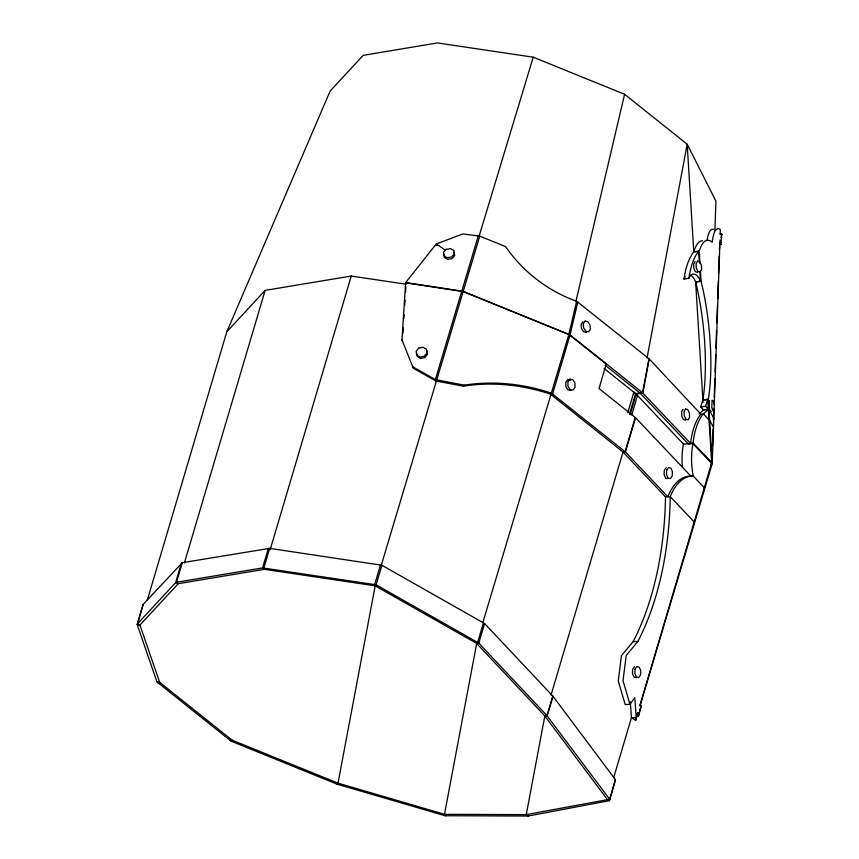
<?xml version="1.0" encoding="UTF-8"?>
<svg xmlns="http://www.w3.org/2000/svg" width="859" height="859" viewBox="0 0 859 859"><rect width="100%" height="100%" fill="white"/><g stroke="black" fill="none" stroke-linecap="round" stroke-linejoin="round"><path stroke-width="1.29" d="M714.903 230.287L715.923 201.135L687.189 144.237L624.6 94.275L533.224 57.199L437.553 42.95L363.217 55.341L330.135 91.054L226.808 331.767L147.254 600.344M712.304 452.79L711.886 464.698L640.041 705.647M712.53 446.175L713.131 428.985M713.818 409.324L713.442 419.976L713.786 418.193L708.943 409.346M714.237 397.341L714.892 378.701M715.117 372.044L715.719 354.735M715.955 348.078L716.556 330.769M716.836 322.78L717.448 305.471M717.673 298.814L718.285 281.494M718.564 273.506L719.166 256.197M719.402 249.54L719.917 242.421L721.335 242.517M705.658 409.679L703.478 409.893L700.719 406.983L702.866 400.004L707.762 399.295L711.649 462.743L710.984 466.115L712.218 462.904L714.108 408.863M714.248 404.868L720.003 240.015M720.078 234.131L720.368 229.729A33.05 8.751 84.2 0 0 712.261 242.27A64.264 17.019 84.2 0 0 699.247 251.247L693.782 251.794A62.954 31.214 81.8 0 0 684.032 279.035L688.929 278.327A14.227 7.055 81.8 0 1 700.525 281.204L701.094 281.355A99.623 26.371 84.2 0 1 708.331 399.446L712.218 462.904L711.531 463.259L639.891 705.626M402.431 341.184L401.958 339.788L405.652 282.568L436.308 243.977L462.829 233.949L479.752 236.118L505.629 246.619A121.838 100.503 38.7 0 0 576.657 301.251L649.243 358.944L700.912 414.242L703.36 413.888L709.029 419.965M402.946 333.238L403.279 327.934M403.87 318.657L404.117 314.684M404.707 305.407L405.051 300.113M405.555 292.167L405.888 286.863M721.12 237.406L721.764 233.959L720.873 244.439M143.142 604.435L137.225 624.633L156.961 681.928L231.232 741.22L337.072 784.16L444.973 815.717L528.027 816.05L609.375 800.685L615.441 779.693L553.013 696.316L484.583 623.527L381.911 565.254L269.672 548.364L182.28 562.699L143.142 604.435L137.225 624.633L139.931 625.041L178.253 583.669L264.368 569.313L375.19 585.827L476.681 643.434L544.842 715.976L607.259 799.353L609.375 800.685L615.441 779.693M338.5 784.546L338.017 783.15L375.19 585.827L374.707 584.421L380.494 564.868M444.973 815.717L444.49 814.321L476.681 643.434L477.625 642.425L483.413 622.872M528.027 816.05L526.256 814.633L544.842 715.976L546.947 715.622L609.643 799.257L526.256 814.633L444.49 814.321L338.017 783.15L232.166 740.2L159.667 682.336L156.961 681.928M647.042 358.01L687.189 144.237L693.782 251.794L698.152 251.354M648.974 358.697L642.575 392.767L690.647 443.502A60.184 29.85 81.8 0 1 699.72 415.638L700.912 414.242M649.243 358.944L642.843 393.014L636.186 394.066L604.049 368.414M630.302 701.803L631.451 717.684L635.681 720.347L637.603 712.809L638.978 713.195M693.61 524.785L694.147 521.928L670.245 496.685L665.478 496.878L623.022 452.038L550.522 394.163A190.419 166.582 42.8 0 0 463.323 386.163L435.857 380.988L413.319 368.253L401.958 339.788M703.746 490.564L704.283 487.708L693.267 476.069A47.653 26.006 87.6 0 1 692.966 443.663L693.095 443.147A60.184 29.85 81.8 0 1 702.168 415.284L708.374 409.185L705.615 406.275L700.719 406.983M575.949 301.262L624.6 94.275M576.657 301.251L568.841 334.484L482.855 622.592M577.828 301.906L570 335.15L552.627 393.809L550.522 394.163M637.603 712.809L635.681 720.347M665.478 496.878A230.631 125.844 87.6 0 1 633.158 641.63L621.444 655.685L618.255 680.94L625.202 704.563L629.969 704.359L623.022 680.736L626.211 655.481L637.926 641.426A230.631 125.844 87.6 0 0 670.245 496.685A53.279 29.066 87.6 0 1 693.267 476.069L690.883 476.165L635.542 417.71L599.013 388.526L606.314 363.829M709.437 400.67L709.008 407.424L710.017 410.806L711.188 411.397M181.464 563.064L175.665 582.617L137.343 623.988L139.931 625.041L159.667 682.336L157.562 682.68M182.28 562.699L176.482 582.252L175.665 582.617L178.253 583.669L176.482 582.252L262.586 567.906L376.124 584.818L478.785 643.08L546.947 715.622L552.745 696.069M184.427 562.828L265.13 290.396L351.234 276.05L406.06 284.211M268.384 548.343L262.586 567.906L264.368 569.313L263.885 567.917L269.672 548.364M270.156 549.76L351.234 276.05M380.977 566.264L479.752 236.118M381.911 565.254L376.124 584.818L375.19 585.827M484.583 623.527L478.785 643.08L476.681 643.434M627.768 412.803L633.867 392.219L637.496 395.527L631.784 414.833M629.54 414.145L635.639 393.562L642.575 392.767L570.065 334.892L463.065 291.298L405.652 282.568M630.098 414.65L636.186 394.066M551.016 695.135L623.022 452.038L625.406 451.941L667.862 496.781A53.279 29.066 87.6 0 1 690.883 476.165M635.263 417.463L625.127 451.684L551.457 393.154A190.419 166.582 42.8 0 0 464.257 385.154L435.373 379.592L412.835 366.847L413.319 368.253M553.013 696.316L547.226 715.88L544.842 715.976M635.542 417.71L625.406 451.941L623.022 452.038M613.809 777.255L631.451 717.684L636.218 717.49L634.78 697.637L629.969 704.359M478.334 235.731L435.373 379.592L435.857 380.988M479.129 236.096L533.224 57.199M705.615 406.275L707.762 399.295L708.331 399.446L702.866 400.004A99.623 26.371 84.2 0 0 695.629 281.913A14.227 7.055 81.8 0 0 690.55 275.234M639.815 705.357L641.19 705.733L638.452 716.116L637.067 715.676M638.452 716.116L641.168 705.668M695.124 261.469L693.664 264.024L693.804 268.276L695.468 271.734L697.68 272.367M683.088 409.292L681.627 411.848L681.767 416.1L683.431 419.557L685.643 420.201M582.874 321.706L581.135 324.251L581.457 328.449L583.658 331.832L586.45 332.433M666.133 467.661L664.308 470.26L664.093 474.576L665.607 478.066L667.98 478.688M634.5 666.648L632.664 669.247L632.449 673.553L633.974 677.042L636.347 677.676M699.054 413.909L703.478 409.893L708.374 409.185M226.808 331.767L265.13 290.396M463.323 386.163L464.257 385.154M231.232 741.22L232.166 740.2L230.062 740.555M337.072 784.16L338.017 783.15M703.027 402.474L695.629 281.913L700.525 281.204L699.956 272.035M695.629 281.913L701.094 281.355L700.45 270.886M635.639 393.562L683.442 444.049L692.966 443.663L711.531 463.259M633.158 641.63L637.926 641.426M720.218 234.002L721.635 234.088M719.584 244.214L721.002 244.31M405.577 282.815L462.99 291.545L568.841 334.484L606.261 364.076M570.816 380.108L567.885 379.538L565.823 382.169L565.834 386.453L567.917 389.879L570.848 390.448M712.218 462.904L693.095 443.147L688.209 443.856L640.406 393.368L605.187 365.258M417.163 356.431L420.566 358.428L424.829 357.569L427.438 354.348L426.869 350.655M526.256 814.633L528.371 815.964M445.531 250.323L436.308 243.977L436.716 245.62M444.49 814.321L446.261 815.739M709.598 420.126L713.464 427.191M416.594 352.738L416.969 355.197M454.186 252.17L454.679 255.628L452.017 258.613L447.754 259.375L444.393 257.475L443.899 254.017M699.247 251.247L699.967 263.026M699.398 262.875L698.678 251.086A62.954 31.214 81.8 0 0 688.929 278.327M693.782 251.794A64.264 17.019 84.2 0 1 702.512 240.799M684.032 279.035A14.227 7.055 81.8 0 1 685.257 276.727M707.064 240.638A33.05 8.751 84.2 0 1 713.346 229.374M682.379 467.232A47.653 26.006 87.6 0 1 683.442 444.049M635.048 669.15L634.833 673.456L636.358 676.946L638.731 677.579L640.556 674.97L640.771 670.664L639.246 667.175L636.884 666.541L635.048 669.15M666.691 470.163L666.477 474.469L667.991 477.958L670.364 478.592L672.2 475.983L672.414 471.677L670.89 468.187L668.517 467.564L666.691 470.163M712.175 400.401L711.746 407.145L712.745 410.538L713.926 411.128L714.344 404.374L713.346 400.992L712.175 400.401M697.572 261.115L696.112 263.67L696.252 267.922L697.916 271.38L700.128 272.013L701.588 269.458L701.449 265.206L699.784 261.748L697.572 261.115M685.536 408.938L684.075 411.493L684.215 415.745L685.879 419.203L688.091 419.836L689.552 417.281L689.412 413.029L687.748 409.582L685.536 408.938M585.043 321.105L583.304 323.65L583.626 327.848L585.827 331.241L588.619 331.832L590.358 329.287L590.036 325.089L587.835 321.706L585.043 321.105M569.989 379.184L567.928 381.815L567.939 386.099L570.022 389.535L572.953 390.104L575.015 387.473L575.004 383.189L572.921 379.753L569.989 379.184M418.73 348.11L416.11 351.331L416.679 355.025L420.083 357.033L424.346 356.163L426.955 352.942L426.397 349.248L422.982 347.251L418.73 348.11M446.154 249.389L443.491 252.374L443.985 255.832L447.356 257.732L451.609 256.97L454.271 253.985L453.777 250.527L450.417 248.627L446.154 249.389"/></g></svg>
